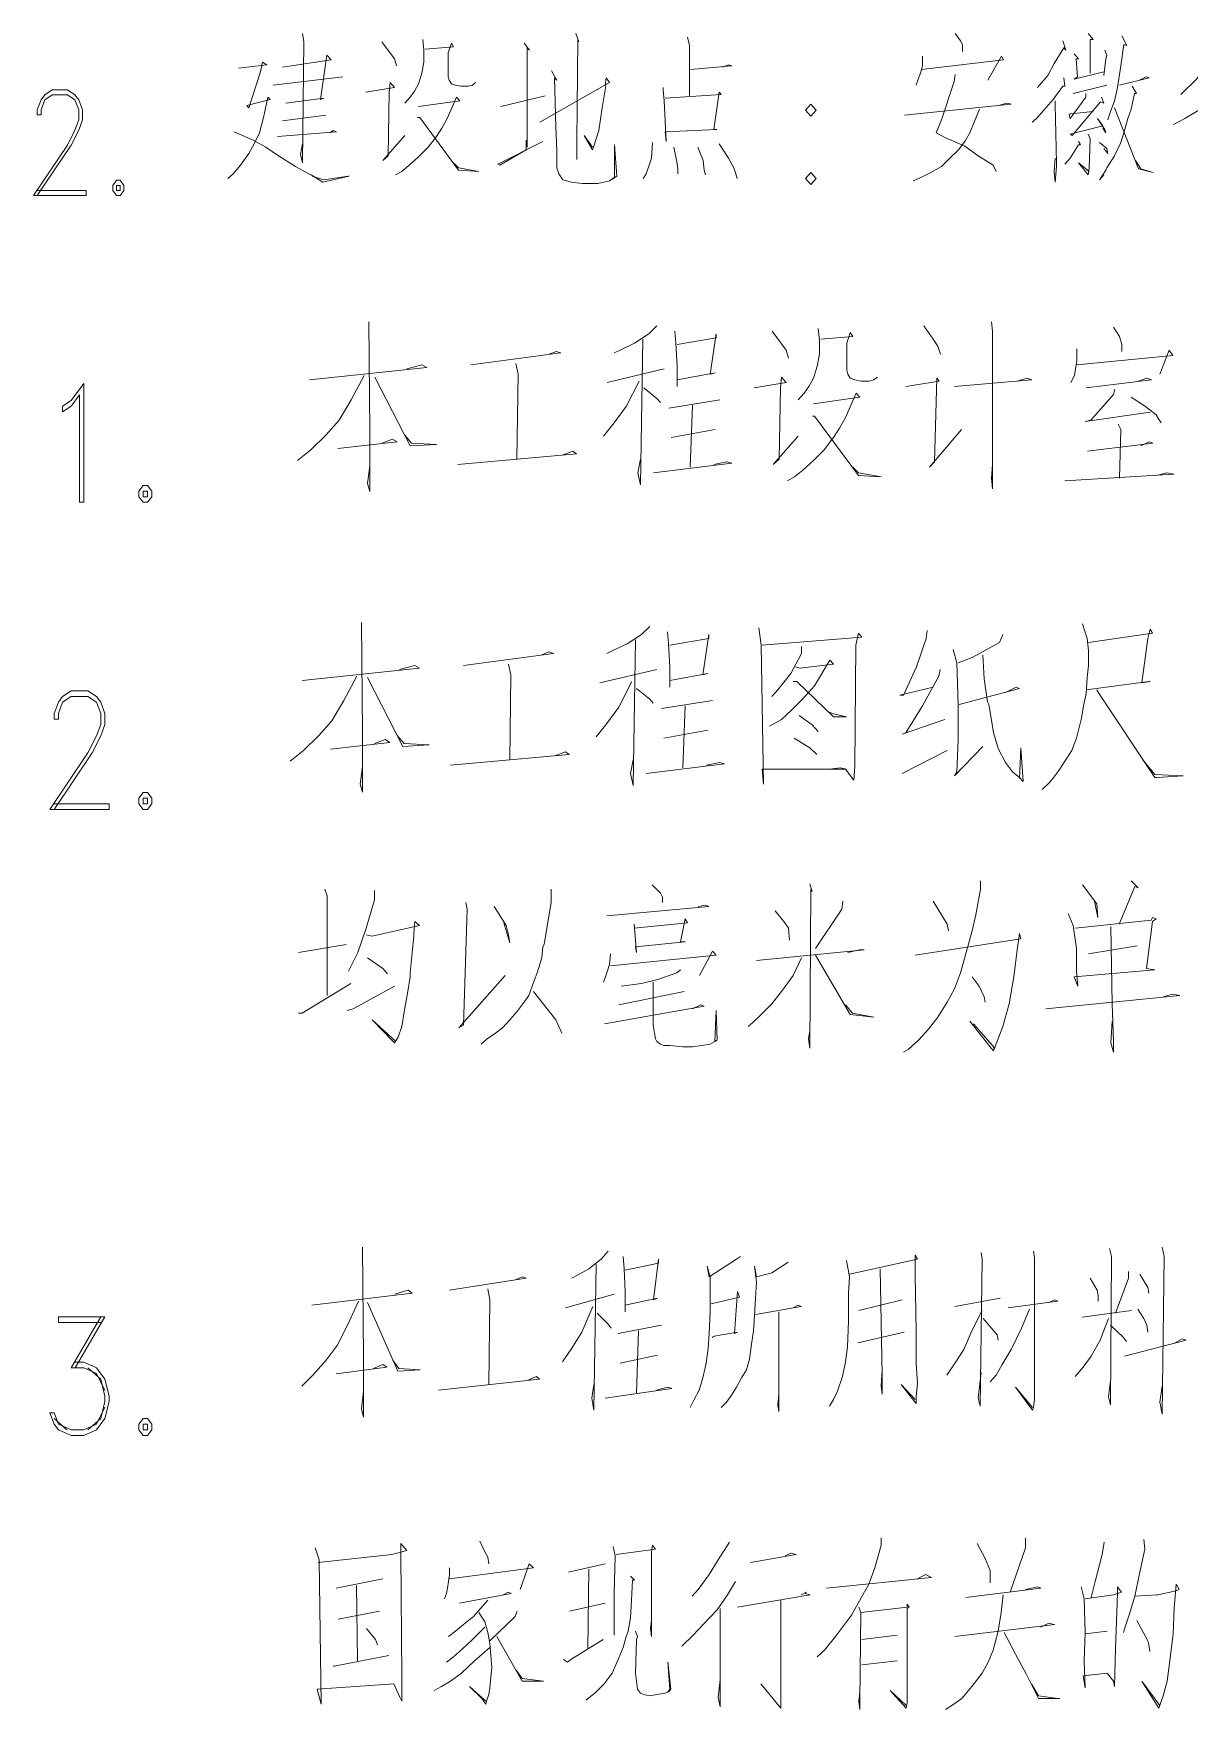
# Model space of a CAD drawing. Header units: millimetres. Extents: x 0 to 586, y 0 to 414.
# Drawn here: x 400.19 to 432.55, y 320.56 to 367.48 of the extents above; entities that cross this region are included whole.
import ezdxf

# ---------------------------------------------------------------- set-up
doc = ezdxf.new("R2010")
doc.units = ezdxf.units.MM

msp = doc.modelspace()

# ---------------------------------------------------------------- linework, layer by layer
at = {"color": 0, "lineweight": 0}
for points in [[(407.726444, 367.478028), (407.754667, 367.241667), (407.726444, 363.855), (407.666472, 364.091361), (407.726444, 364.391222)], [(415.371139, 367.478028), (415.459333, 367.241667), (415.431111, 367.308694), (415.399361, 364.45825), (415.399361, 363.953778), (415.399361, 364.359472)], [(425.993278, 367.478028), (426.141444, 367.276944), (426.201417, 367.174639), (426.201417, 367.075861), (426.201417, 366.973556)], [(429.715083, 367.478028), (429.859722, 367.308694), (429.771528, 367.308694), (429.771528, 366.370306)], [(430.657, 367.411), (430.805167, 367.142889), (430.716972, 367.174639), (430.628778, 366.571389), (430.540583, 365.968139), (430.452389, 365.597722), (430.332444, 365.262583), (430.272472, 365.0615)], [(409.941889, 367.241667), (410.294667, 366.772472), (410.354639, 366.571389)], [(411.091944, 367.308694), (411.120167, 367.008833), (411.120167, 366.673694), (411.060194, 366.370306), (410.972, 366.066917), (410.855583, 365.865833), (410.735639, 365.700028), (410.591, 365.530694)], [(411.151917, 367.040583), (411.945667, 367.107611), (411.889222, 367.209917), (411.801028, 366.941806), (411.801028, 366.705444), (411.801028, 366.504361), (411.801028, 366.268), (411.82925, 366.169222), (411.889222, 366.066917), (412.005639, 366.035167), (412.153806, 365.999889), (412.361944, 365.999889), (412.478361, 366.035167), (412.566556, 366.102194)], [(413.92475, 367.209917), (414.072917, 367.008833), (414.012944, 367.075861), (414.012944, 364.292444), (413.984722, 364.493528), (413.984722, 364.225417), (413.243889, 363.787972), (413.187444, 363.819722), (414.453917, 364.45825)], [(418.500278, 367.375722), (418.556722, 367.142889), (418.556722, 365.731778)], [(429.006, 367.276944), (429.094194, 367.008833), (429.034222, 367.075861), (428.769639, 366.638417), (428.59325, 366.303278), (428.296917, 365.968139)], [(430.184278, 367.008833), (430.24425, 366.874778), (430.216028, 366.772472), (430.156056, 366.303278)], [(405.927278, 366.504361), (406.724556, 366.603139), (406.604611, 366.673694), (406.544639, 366.402056), (406.220083, 365.396639), (406.163639, 365.463667), (406.81275, 365.633), (406.752778, 365.700028), (406.636361, 365.163806), (406.516417, 364.694611), (406.36825, 364.391222), (406.220083, 364.123111), (405.98725, 363.787972), (405.779111, 363.551611), (405.630944, 363.417556)], [(407.165528, 366.536111), (408.523722, 366.740722), (408.407306, 366.874778), (408.227389, 365.633), (408.315583, 365.66475), (407.253722, 365.530694)], [(418.588472, 366.469083), (419.738528, 366.571389), (419.650333, 366.603139), (419.473944, 366.536111)], [(425.079583, 366.8395), (425.079583, 366.571389), (425.019611, 366.370306), (424.963167, 366.200972), (424.903194, 366.035167)], [(425.051361, 366.469083), (427.351472, 366.740722), (427.295028, 366.8395), (426.9105, 366.169222)], [(429.330556, 366.906528), (429.446972, 366.772472), (429.387, 366.772472), (429.41875, 366.268), (429.330556, 366.200972), (430.156056, 366.402056)], [(434.318833, 366.638417), (434.198889, 366.437333), (433.637972, 365.932861), (433.197, 365.565972), (432.812472, 365.329611), (432.427944, 365.096778), (432.103389, 364.927444)], [(433.197, 366.906528), (433.16525, 366.740722), (432.7525, 366.200972), (432.311528, 365.767056)], [(406.900944, 366.035167), (408.848278, 366.268)], [(409.497389, 365.834083), (410.294667, 365.968139), (410.174722, 366.102194), (410.1465, 365.834083), (410.118278, 364.056083), (409.970111, 363.922028), (410.591, 364.627583)], [(414.365722, 364.994472), (416.316583, 366.102194), (416.224861, 366.23625), (416.196639, 366.035167), (416.224861, 366.066917), (416.108444, 365.396639), (416.02025, 364.761639), (415.872083, 364.292444), (415.843861, 364.225417), (415.6075, 364.627583), (415.843861, 364.292444)], [(414.690278, 366.437333), (414.838444, 366.169222), (414.778472, 366.23625), (414.810222, 364.860417), (414.838444, 364.190139), (414.838444, 363.720944), (414.898417, 363.551611), (415.014833, 363.385806), (415.251194, 363.318778), (415.547528, 363.2835), (415.9885, 363.2835), (416.316583, 363.350528), (416.521194, 363.484583), (416.461222, 364.359472), (416.461222, 363.452833), (416.404778, 363.417556)], [(425.993278, 366.335028), (425.965056, 366.133944), (425.612278, 365.0615), (425.464111, 364.694611), (425.728694, 364.560556), (425.965056, 364.45825), (426.261389, 364.324194), (426.642389, 364.056083), (426.9105, 363.88675), (427.058667, 363.787972), (427.146861, 363.618639)], [(429.034222, 366.23625), (429.062444, 365.999889), (429.006, 365.999889), (428.737889, 365.633), (428.473306, 365.329611), (428.268694, 365.096778), (428.14875, 364.994472)], [(429.298806, 365.798806), (430.24425, 366.035167)], [(430.953333, 365.999889), (431.06975, 365.798806), (431.013306, 365.798806), (430.925111, 365.364889), (430.833389, 365.096778), (430.745194, 364.793389), (430.628778, 364.4265), (430.452389, 364.056083), (430.24425, 363.720944), (430.216028, 363.653917), (430.127833, 363.519861), (430.067861, 363.417556)], [(430.597028, 366.035167), (431.426056, 366.23625), (431.337861, 366.268), (431.157944, 366.169222)], [(400.296944, 365.199083), (400.402778, 365.199083), (400.402778, 365.340194), (400.508611, 365.622417), (400.71675, 365.763528), (401.140083, 365.763528), (401.35175, 365.622417), (401.457583, 365.340194), (401.457583, 365.057972), (401.35175, 364.77575), (401.140083, 364.352417), (400.191111, 362.944833)], [(400.296944, 365.199083), (400.296944, 365.340194), (400.402778, 365.622417), (400.508611, 365.763528), (400.71675, 365.904639), (401.140083, 365.904639), (401.35175, 365.763528), (401.457583, 365.622417), (401.563417, 365.340194), (401.563417, 365.057972), (401.457583, 364.77575), (401.245917, 364.352417), (400.296944, 362.944833)], [(410.972, 365.431917), (412.125583, 365.597722), (412.033861, 365.700028), (411.917444, 365.431917), (411.769278, 365.096778), (411.621111, 364.828667), (411.476472, 364.592306), (411.240111, 364.292444), (410.972, 364.024333), (410.707417, 363.787972), (410.499278, 363.618639), (410.322889, 363.519861)], [(413.275639, 365.431917), (414.513889, 365.731778)], [(417.819417, 365.968139), (417.819417, 365.901111), (417.851167, 365.597722), (417.907611, 364.45825), (417.879389, 364.726361), (419.325778, 364.793389), (419.237583, 364.793389), (419.38575, 365.834083), (419.442194, 365.767056), (417.879389, 365.66475)], [(424.578639, 365.195556), (427.559611, 365.498944), (427.439667, 365.530694), (427.203306, 365.463667)], [(428.797861, 365.597722), (428.797861, 365.498944), (428.829611, 363.855), (428.829611, 363.752694), (428.797861, 363.318778), (428.769639, 363.618639), (428.797861, 363.989056)], [(429.655111, 365.798806), (429.655111, 365.700028), (429.210611, 365.096778), (429.182389, 365.195556), (429.210611, 365.230833), (429.859722, 365.297861)], [(430.096083, 365.700028), (430.156056, 365.530694), (430.067861, 365.565972), (429.270583, 364.627583), (429.210611, 364.659333), (430.127833, 364.895694), (429.979667, 365.096778), (430.184278, 364.793389), (430.216028, 364.694611), (430.127833, 364.828667)], [(407.165528, 365.02975), (408.375556, 365.195556)], [(410.943778, 365.128528), (411.00375, 365.128528), (412.093833, 363.653917), (412.65475, 363.618639), (412.093833, 363.720944), (411.945667, 363.855)], [(426.674139, 365.364889), (426.525972, 364.994472), (426.409556, 364.694611), (426.261389, 364.45825), (426.085, 364.225417), (425.848639, 363.989056), (425.612278, 363.752694), (425.315944, 363.586889), (425.051361, 363.452833), (424.815, 363.350528)], [(430.452389, 365.396639), (431.129722, 363.685667), (431.542472, 363.586889), (431.189694, 363.685667), (431.041528, 363.922028)], [(405.807333, 364.726361), (406.103667, 364.592306), (406.340028, 364.493528), (406.692806, 364.292444), (407.049111, 364.056083), (407.521833, 363.752694), (407.902833, 363.551611), (407.962806, 363.519861), (408.287361, 363.318778), (409.024667, 363.484583), (408.996444, 363.484583), (408.315583, 363.385806), (407.991028, 363.484583)], [(407.017361, 364.592306), (408.671889, 364.726361), (408.583694, 364.761639), (408.4955, 364.694611)], [(429.715083, 364.659333), (429.771528, 364.525278), (429.743306, 363.720944), (429.715083, 363.519861), (429.446972, 363.855), (429.743306, 363.618639)], [(417.523083, 364.4265), (417.494861, 363.989056), (417.434889, 363.819722), (417.346694, 363.551611), (417.2585, 363.417556)], [(418.11575, 364.292444), (418.203944, 363.88675), (418.232167, 363.685667), (418.232167, 363.551611)], [(418.793083, 364.292444), (418.94125, 363.922028), (418.969472, 363.653917), (419.001222, 363.519861)], [(419.38575, 364.391222), (419.650333, 363.989056), (419.7985, 363.720944), (419.854944, 363.551611), (419.886694, 363.417556)], [(429.446972, 364.45825), (429.506944, 364.359472), (429.446972, 364.359472), (429.210611, 363.989056), (429.062444, 363.819722)], [(430.039639, 364.4265), (430.24425, 364.257167), (430.272472, 364.123111), (430.156056, 364.257167)], [(430.156056, 363.519861), (430.039639, 363.385806)], [(400.191111, 362.944833), (401.66925, 362.944833)], [(400.296944, 363.085944), (401.66925, 363.085944), (401.66925, 362.944833)], [(409.578528, 359.41), (409.610278, 356.316139), (409.610278, 354.654556), (409.54325, 354.880333), (409.610278, 355.370694)], [(427.009278, 359.41), (427.041028, 359.145417), (427.041028, 354.732167), (427.009278, 355.032028), (427.041028, 355.4095)], [(417.646556, 359.297111), (417.413722, 359.067806), (417.015083, 358.80675), (416.616444, 358.61625), (416.450639, 358.542167)], [(418.143972, 359.145417), (418.175722, 358.80675), (418.211, 358.164694), (418.211, 357.596722)], [(418.211, 357.787222), (419.272861, 357.974194), (419.138806, 357.938917), (419.304611, 359.067806), (419.304611, 358.954917), (418.211, 358.767944)], [(420.867417, 359.145417), (421.266056, 358.61625), (421.329556, 358.390472)], [(422.162111, 359.2195), (422.193861, 358.880833), (422.193861, 358.503361), (422.126833, 358.164694), (422.028056, 357.826028), (421.894, 357.596722), (421.763472, 357.40975), (421.597667, 357.21925)], [(422.229139, 358.919639), (423.125194, 358.993722), (423.058167, 359.106611), (422.959389, 358.80675), (422.959389, 358.542167), (422.959389, 358.316389), (422.959389, 358.051806), (422.991139, 357.938917), (423.058167, 357.826028), (423.188694, 357.787222), (423.358028, 357.748417), (423.587333, 357.748417), (423.721389, 357.787222), (423.820167, 357.861306)], [(425.114861, 359.297111), (425.382972, 358.919639), (425.5135, 358.729139), (425.580528, 358.503361)], [(430.427694, 359.258306), (430.5935, 358.993722), (430.660528, 358.767944), (430.660528, 358.577444)], [(412.4325, 358.199972), (414.954861, 358.542167), (414.824333, 358.577444), (414.62325, 358.503361)], [(417.247917, 358.919639), (417.180889, 354.845056), (417.113861, 355.183722), (417.180889, 355.561194)], [(429.397583, 358.655056), (429.397583, 358.316389), (429.365833, 358.087083), (429.334083, 357.900111), (429.231778, 357.709611)], [(429.397583, 358.199972), (432.089278, 358.464556), (431.986972, 358.61625), (431.722389, 357.938917)], [(407.916944, 357.787222), (411.204833, 358.125889), (411.070778, 358.199972), (410.640389, 358.087083)], [(413.695444, 358.238778), (413.762472, 357.938917), (413.727194, 355.561194)], [(417.844111, 358.087083), (416.249556, 357.709611)], [(401.0025, 357.046389), (401.242389, 357.205139), (401.598694, 357.681389), (401.598694, 354.354694)], [(409.444472, 357.900111), (409.081111, 357.21925), (408.7495, 356.654806), (408.382611, 356.238528), (407.952222, 355.825778), (407.585333, 355.522389)], [(409.744333, 357.861306), (410.739167, 355.938667), (411.469417, 355.973944), (410.774444, 356.01275), (410.573361, 356.238528)], [(417.149139, 357.748417), (416.78225, 357.032278), (416.450639, 356.580722), (416.150778, 356.20325)], [(417.279667, 357.561444), (417.646556, 357.258056), (417.745333, 357.145167)], [(420.366472, 357.561444), (421.266056, 357.709611), (421.132, 357.861306), (421.10025, 357.561444), (421.064972, 355.561194), (420.899167, 355.4095), (421.597667, 356.20325)], [(424.617444, 357.596722), (425.548778, 357.748417), (425.48175, 357.826028), (425.414722, 355.483583), (425.280667, 355.335417), (426.176722, 356.390222)], [(425.979167, 357.596722), (428.138167, 357.787222), (428.004111, 357.826028), (427.739528, 357.748417)], [(429.665694, 357.561444), (431.489556, 357.787222), (431.359028, 357.826028), (431.126194, 357.748417)], [(401.0025, 357.046389), (401.0025, 356.887639), (401.242389, 357.046389), (401.47875, 357.363889), (401.47875, 354.354694), (401.598694, 354.354694)], [(417.978167, 356.993472), (419.406917, 357.21925)], [(418.641389, 357.071083), (418.574361, 355.335417)], [(422.028056, 357.106361), (423.32275, 357.296861), (423.223972, 357.40975), (423.089917, 357.106361), (422.924111, 356.728889), (422.758306, 356.429028), (422.5925, 356.164444), (422.327917, 355.825778), (422.028056, 355.522389), (421.728194, 355.257806), (421.495361, 355.070833), (421.297806, 354.957944)], [(430.462972, 357.522639), (430.427694, 357.370944), (429.796222, 356.654806), (429.630417, 356.616), (431.457806, 356.880583)], [(430.925111, 357.296861), (431.32375, 357.032278), (431.623611, 356.8065), (431.690639, 356.693611), (431.757667, 356.580722)], [(421.996306, 356.767694), (422.059806, 356.767694), (423.291, 355.106111), (423.922472, 355.070833), (423.291, 355.183722), (423.125194, 355.335417)], [(408.714222, 355.861056), (410.375806, 356.051556), (410.24175, 356.125639), (409.941889, 356.01275)], [(419.272861, 356.390222), (418.045194, 356.164444)], [(430.56175, 356.541917), (430.628778, 356.390222), (430.5935, 355.032028)], [(412.069139, 355.4095), (415.388778, 355.712889), (415.29, 355.786972), (414.990139, 355.674083)], [(429.697444, 355.786972), (431.524833, 356.01275), (431.422528, 356.051556), (431.193222, 355.938667)], [(417.547778, 355.183722), (419.738528, 355.448306), (419.604472, 355.483583), (419.241111, 355.4095)], [(429.065972, 354.957944), (432.121028, 355.144917), (431.923472, 355.183722), (431.623611, 355.106111)], [(409.373917, 350.992722), (409.405667, 347.898861), (409.405667, 346.240806), (409.338639, 346.466583), (409.405667, 346.956944)], [(417.441944, 350.879833), (417.209111, 350.654056), (416.810472, 350.389472), (416.411833, 350.2025), (416.246028, 350.124889)], [(417.043306, 350.502361), (416.976278, 346.427778), (416.90925, 346.766444), (416.976278, 347.143917)], [(417.939361, 350.728139), (417.971111, 350.389472), (418.006389, 349.747417), (418.006389, 349.182972)], [(418.006389, 349.369944), (419.06825, 349.560444), (418.934194, 349.521639), (419.1, 350.654056), (419.1, 350.541167), (418.006389, 350.350667)], [(420.497, 350.841028), (420.564028, 350.350667), (420.627528, 346.466583), (420.595778, 346.879333), (422.952333, 346.879333), (422.786528, 346.918139), (422.454917, 346.879333)], [(420.595778, 350.350667), (423.382722, 350.576444), (423.283944, 350.692861), (423.216917, 350.350667), (423.185167, 346.956944), (423.153417, 346.579472), (422.920583, 346.879333)], [(425.210111, 350.766944), (425.178361, 350.541167), (424.91025, 349.747417), (424.546889, 348.957194), (424.448111, 348.957194), (425.375917, 349.182972)], [(427.333833, 350.654056), (427.235056, 350.428278), (426.473056, 350.012), (426.074417, 349.860306)], [(429.559861, 350.953917), (429.693917, 350.541167), (429.725667, 350.2025), (429.725667, 349.786222), (429.693917, 349.447556), (429.658639, 348.992472), (429.591611, 348.653806), (429.528111, 348.315139), (429.461083, 348.01175), (429.394056, 347.747167), (429.26, 347.4085), (429.062444, 347.108639), (428.896639, 346.844056), (428.730833, 346.618278), (428.628528, 346.501861), (428.430972, 346.314889)], [(429.725667, 350.428278), (431.517778, 350.692861), (431.45075, 350.80575), (431.38725, 350.541167), (431.221444, 349.295861), (431.45075, 349.334667), (431.419, 349.334667), (429.658639, 349.105361)], [(412.227889, 349.786222), (414.753778, 350.124889), (414.619722, 350.163694), (414.418639, 350.086083)], [(421.692917, 350.315389), (421.692917, 350.124889), (421.393056, 349.560444), (421.026167, 349.105361), (420.860361, 348.918389)], [(425.940361, 350.237778), (426.039139, 349.860306), (426.074417, 348.692611), (426.074417, 347.711889), (426.039139, 346.80525), (425.975639, 346.692361), (426.769389, 347.521389)], [(426.769389, 350.086083), (426.804667, 349.40875), (426.903444, 348.766694), (426.938722, 348.692611), (427.002222, 348.315139), (427.06925, 347.898861), (427.203306, 347.447306), (427.400861, 347.069833), (427.601944, 346.80525), (427.7995, 346.653556), (427.898278, 346.540667), (427.834778, 347.482583), (427.7995, 346.618278)], [(407.712333, 349.369944), (411.000222, 349.708611), (410.866167, 349.786222), (410.435778, 349.673333)], [(413.490833, 349.825028), (413.557861, 349.521639), (413.522583, 347.143917)], [(417.6395, 349.673333), (416.048472, 349.295861)], [(421.523583, 349.747417), (421.657639, 349.708611), (422.588972, 349.825028), (422.486667, 349.937917), (422.056278, 349.21825), (421.724667, 348.840778), (421.424806, 348.540917), (421.128472, 348.276333), (420.793333, 348.089361)], [(425.577, 349.673333), (425.541722, 349.482833), (425.076056, 348.653806), (424.613917, 347.898861), (424.511611, 347.860056), (425.707528, 348.276333)], [(409.239861, 349.482833), (408.8765, 348.8055), (408.544889, 348.237528), (408.178, 347.824778), (407.747611, 347.4085), (407.380722, 347.108639)], [(409.539722, 349.447556), (410.534556, 347.521389), (411.264806, 347.560194), (410.569833, 347.599), (410.36875, 347.824778)], [(416.944528, 349.334667), (416.577639, 348.615), (416.246028, 348.163444), (415.946167, 347.785972)], [(417.075056, 349.144167), (417.441944, 348.840778), (417.540722, 348.727889)], [(421.460083, 349.334667), (421.558861, 349.334667), (422.588972, 348.350417), (422.952333, 348.350417), (422.588972, 348.428028), (422.423167, 348.502111)], [(426.106167, 348.692611), (427.7995, 349.144167), (427.700722, 349.182972), (427.400861, 349.031278)], [(429.9585, 349.105361), (430.025528, 348.992472), (431.584806, 346.653556), (431.651833, 346.653556), (432.382083, 346.692361), (432.350333, 346.692361), (431.584806, 346.731167), (431.253194, 347.143917)], [(400.766139, 348.286917), (400.886083, 348.286917), (400.886083, 348.445667), (401.0025, 348.763167), (401.242389, 348.921917), (401.715111, 348.921917), (401.955, 348.763167), (402.074944, 348.445667), (402.074944, 348.131694), (401.955, 347.814194), (401.715111, 347.337944), (400.646194, 345.753972)], [(400.766139, 348.286917), (400.766139, 348.445667), (400.886083, 348.763167), (401.0025, 348.921917), (401.242389, 349.080667), (401.715111, 349.080667), (401.955, 348.921917), (402.074944, 348.763167), (402.191361, 348.445667), (402.191361, 348.131694), (402.074944, 347.814194), (401.835056, 347.337944), (400.766139, 345.753972)], [(417.773556, 348.579722), (419.202306, 348.8055)], [(418.436778, 348.653806), (418.36975, 346.918139)], [(421.625889, 348.389222), (421.98925, 348.124639), (422.155056, 347.937667)], [(408.509611, 347.447306), (410.171194, 347.634278), (410.037139, 347.711889), (409.737278, 347.599)], [(419.06825, 347.976472), (417.840583, 347.747167)], [(421.491833, 347.747167), (421.922222, 347.482583), (422.123306, 347.295611)], [(411.864528, 346.992222), (415.184167, 347.295611), (415.085389, 347.369694), (414.785528, 347.256806)], [(424.511611, 346.766444), (425.774556, 347.4085)], [(417.343167, 346.766444), (419.533917, 347.031028), (419.399861, 347.069833), (419.0365, 346.992222)], [(400.766139, 345.912722), (402.311306, 345.912722), (402.311306, 345.753972)], [(400.646194, 345.753972), (402.311306, 345.753972)], [(408.343806, 343.524417), (408.410833, 343.337444), (408.410833, 340.546972)], [(409.737278, 343.489139), (409.737278, 343.224556), (409.507972, 342.430806), (409.275139, 341.753472), (409.007028, 341.224306)], [(414.68675, 343.524417), (414.68675, 343.224556), (414.68675, 343.150472), (414.584444, 342.543694), (414.485667, 341.97925), (414.453917, 341.905167), (414.418639, 341.601778), (414.288111, 341.1855), (414.154056, 340.808028), (414.055278, 340.546972), (413.889472, 340.317667), (413.723667, 340.091889), (413.522583, 339.866111), (413.325028, 339.640333), (413.123944, 339.488639), (412.891111, 339.336944), (412.725306, 339.188778)], [(417.508972, 343.640833), (417.741806, 343.411528), (417.805306, 343.298639), (417.805306, 343.150472)], [(421.922222, 343.676111), (421.98925, 343.450333), (421.9575, 343.524417), (421.922222, 339.072361), (421.890472, 339.336944), (421.922222, 339.56625)], [(426.705889, 343.753722), (426.705889, 343.524417), (426.571833, 342.808278), (426.473056, 342.356722), (426.30725, 341.753472), (426.141444, 341.1855), (425.975639, 340.733944), (425.774556, 340.356472), (425.509972, 339.940194), (425.245389, 339.601528), (424.977278, 339.301667), (424.680944, 339.037083), (424.546889, 338.959472)], [(429.559861, 343.640833), (429.9585, 343.111667), (429.99025, 342.734194), (429.891472, 343.18575)], [(430.921583, 343.753722), (431.119139, 343.563222), (431.020361, 343.602028), (430.589972, 342.543694)], [(412.294917, 343.150472), (412.330194, 342.959972), (412.227889, 339.714417), (412.097361, 339.640333), (413.392056, 341.111417)], [(413.092194, 343.034056), (413.423806, 342.508417), (413.490833, 342.243833), (413.522583, 342.018056), (413.356778, 342.5825)], [(416.246028, 342.773), (419.1, 343.034056), (419.001222, 343.072861), (418.803667, 343.034056)], [(422.853556, 343.18575), (422.818278, 342.959972), (422.088028, 341.866361)], [(425.809833, 342.356722), (425.774556, 342.543694), (425.375917, 343.18575)], [(409.507972, 342.243833), (409.673778, 342.205028), (411.000222, 342.508417), (410.866167, 342.621306), (410.834417, 342.282639), (410.834417, 342.205028), (410.735639, 341.1855), (410.735639, 341.072611), (410.668611, 340.659861), (410.569833, 340.091889), (410.502806, 339.679139), (410.404028, 339.37575), (410.301722, 339.224056), (409.673778, 339.866111), (410.337, 339.262861)], [(417.011556, 342.543694), (417.075056, 341.753472), (417.043306, 341.905167), (418.436778, 342.053333), (418.30625, 342.053333), (418.436778, 342.695389), (418.503806, 342.5825), (417.011556, 342.430806)], [(420.959139, 342.921167), (421.22725, 342.5825), (421.326028, 342.430806), (421.357778, 342.092139)], [(429.161222, 342.847083), (429.295278, 342.508417), (429.394056, 341.866361), (429.394056, 341.224306), (429.425806, 340.808028), (429.327028, 341.072611), (431.584806, 341.263111), (431.351972, 341.298389), (431.517778, 342.621306), (431.620083, 342.695389), (431.517778, 342.734194), (431.486028, 342.656583), (429.362306, 342.430806)], [(426.406028, 339.827306), (427.002222, 339.072361), (427.06925, 338.998278), (427.333833, 339.679139), (427.503167, 340.317667), (427.633694, 341.072611), (427.732472, 341.827556), (427.7995, 342.282639), (427.834778, 342.130944), (424.8785, 341.675861)], [(430.357139, 342.469611), (430.388889, 340.317667), (430.424167, 339.262861), (430.424167, 338.959472), (430.357139, 339.224056), (430.388889, 339.827306)], [(407.613556, 341.753472), (408.943528, 341.97925)], [(409.539722, 341.601778), (409.970111, 341.298389), (410.104167, 341.150222)], [(416.344806, 341.714667), (416.313056, 341.414806), (416.246028, 341.1855), (416.14725, 340.924444)], [(416.344806, 341.376), (419.301083, 341.675861), (419.202306, 341.792278), (418.835417, 341.111417)], [(421.692917, 341.601778), (421.460083, 341.111417), (421.160222, 340.695139), (420.860361, 340.317667), (420.564028, 340.017806), (420.331194, 339.792028), (420.197139, 339.679139)], [(420.429972, 341.527694), (423.44975, 341.827556), (423.319222, 341.827556), (422.987611, 341.753472)], [(422.088028, 341.675861), (423.051111, 340.017806), (423.717861, 339.940194), (423.118139, 340.056611), (422.920583, 340.282389)], [(429.725667, 341.714667), (431.087389, 341.940444)], [(418.30625, 341.263111), (418.203944, 341.1855), (417.674778, 340.998528), (417.209111, 340.885639), (416.644667, 340.808028)], [(407.613556, 340.056611), (407.712333, 340.056611), (409.074056, 340.885639)], [(408.975278, 340.130694), (409.141083, 340.1695), (410.301722, 340.808028)], [(414.983083, 339.488639), (414.817278, 339.866111), (414.189333, 340.659861)], [(418.405028, 340.659861), (416.577639, 340.282389)], [(417.540722, 340.924444), (417.540722, 339.714417), (417.576, 339.488639), (417.60775, 339.336944), (417.6395, 339.262861), (417.741806, 339.188778), (417.840583, 339.149972), (418.006389, 339.149972), (418.36975, 339.111167), (418.637861, 339.111167), (418.902444, 339.149972), (419.135278, 339.188778), (419.265806, 339.262861), (419.332833, 339.301667), (419.301083, 340.130694), (419.265806, 339.262861)], [(426.473056, 341.072611), (426.670611, 340.808028), (426.804667, 340.508167), (426.836417, 340.356472)], [(416.179, 339.753222), (418.969472, 340.243583), (418.870694, 340.282389), (418.637861, 340.1695)], [(428.52975, 340.1695), (432.283306, 340.546972), (432.082222, 340.58225), (431.817639, 340.508167)], [(426.504806, 339.753222), (427.104528, 339.072361), (427.06925, 339.072361)], [(409.402139, 333.502), (409.430361, 330.408139), (409.430361, 328.746556), (409.373917, 328.975861), (409.430361, 329.466222)], [(416.277778, 333.389111), (416.080222, 333.163333), (415.741556, 332.89875), (415.399361, 332.70825), (415.25825, 332.634167)], [(416.701111, 333.237417), (416.729333, 332.89875), (416.757556, 332.256694), (416.757556, 331.69225)], [(416.757556, 331.879222), (417.664194, 332.069722), (417.551306, 332.030917), (417.692417, 333.163333), (417.692417, 333.050444), (416.757556, 332.859944)], [(419.985472, 333.237417), (419.872583, 333.163333), (419.107056, 332.672972), (419.050611, 332.972833), (419.135278, 332.672972), (419.135278, 331.69225), (419.107056, 331.085472), (419.078833, 330.672722), (419.022389, 330.256444), (418.937722, 329.878972), (418.824833, 329.5015), (418.683722, 329.236917), (418.570833, 329.011139)], [(423.040528, 332.747056), (424.938472, 333.163333), (424.8785, 333.276222), (424.8785, 332.70825), (424.906722, 331.163083), (424.906722, 330.369333), (424.906722, 330.256444), (424.938472, 329.692), (424.906722, 329.314528), (424.906722, 329.124028), (424.483389, 329.653194), (424.8785, 329.236917)], [(426.72, 333.350306), (426.748222, 333.163333), (426.691778, 329.049944), (426.635333, 329.275722), (426.72, 329.991861)], [(428.191083, 333.389111), (428.219306, 333.198611), (428.219306, 329.236917), (428.191083, 329.011139), (428.162861, 328.937056), (427.683083, 329.579111), (428.162861, 329.011139)], [(430.314806, 333.463194), (430.37125, 333.237417), (430.343028, 329.08875), (430.283056, 329.314528), (430.343028, 329.766083)], [(431.785889, 333.502), (431.842333, 333.237417), (431.785889, 328.824167), (431.729444, 329.162833), (431.785889, 329.614389)], [(411.836306, 332.2955), (413.984722, 332.634167), (413.871833, 332.672972), (413.7025, 332.595361)], [(415.939111, 333.011639), (415.882667, 328.937056), (415.826222, 329.275722), (415.882667, 329.653194)], [(421.315444, 333.085722), (420.860361, 332.785861), (420.437028, 332.672972), (420.380583, 332.972833), (420.437028, 332.521278), (420.408806, 332.069722), (420.380583, 331.579361), (420.352361, 331.163083), (420.295917, 330.785611), (420.239472, 330.369333), (420.154806, 330.069472), (420.013694, 329.843694), (419.872583, 329.579111), (419.731472, 329.353333), (419.590361, 329.162833), (419.445722, 329.011139)], [(422.955861, 333.124528), (423.040528, 332.672972), (423.012306, 332.217889), (423.012306, 331.427667), (422.984083, 330.711528), (422.927639, 330.29525), (422.842972, 329.878972), (422.701861, 329.466222), (422.588972, 329.236917), (422.476083, 329.049944)], [(423.890722, 332.89875), (423.947167, 329.917778), (423.947167, 329.388611), (423.918944, 329.614389), (423.947167, 330.069472)], [(430.851028, 332.821139), (430.851028, 332.634167), (430.484139, 331.653444)], [(431.161472, 332.747056), (431.38725, 332.369583), (431.415472, 332.217889)], [(407.9875, 331.879222), (410.788556, 332.217889), (410.675667, 332.2955), (410.308778, 332.182611)], [(412.912278, 332.330778), (412.968722, 332.030917), (412.9405, 329.653194)], [(419.191722, 330.972583), (419.248167, 331.011389), (419.900806, 331.124278), (419.816139, 331.085472), (419.900806, 332.256694), (419.95725, 332.105), (419.1635, 331.918028)], [(429.775056, 332.634167), (429.972611, 332.2955), (430.000833, 332.143806), (430.000833, 331.992111)], [(409.28925, 331.992111), (408.978806, 331.314778), (408.693056, 330.746806), (408.382611, 330.334056), (408.015722, 329.917778), (407.705278, 329.614389)], [(409.54325, 331.953306), (410.393444, 330.030667), (411.014333, 330.069472), (410.421667, 330.10475), (410.252333, 330.334056)], [(415.854444, 331.840417), (415.544, 331.124278), (415.25825, 330.672722), (415.00425, 330.29525)], [(416.447111, 332.182611), (415.088917, 331.805139)], [(420.408806, 331.614639), (421.682333, 331.840417), (421.597667, 331.879222), (421.456556, 331.805139)], [(424.511611, 332.030917), (423.294528, 331.727528)], [(426.748222, 331.727528), (426.466, 331.163083), (426.236694, 330.633917), (426.010917, 330.29525), (425.756917, 329.917778)], [(425.982694, 331.840417), (427.256222, 332.069722)], [(428.078194, 331.766333), (427.852417, 331.237167), (427.566667, 330.633917), (427.312667, 330.217639), (427.143333, 329.917778), (426.974, 329.727278)], [(427.482, 331.805139), (428.868417, 331.992111), (428.78375, 332.030917), (428.614417, 331.953306)], [(429.549278, 331.540556), (430.935694, 331.727528)], [(431.105028, 331.766333), (431.274361, 331.50175), (431.359028, 331.314778), (431.38725, 331.124278)], [(400.886083, 331.551139), (402.191361, 331.551139), (401.358806, 330.125917)], [(400.886083, 331.551139), (400.886083, 331.392389), (402.074944, 331.392389)], [(402.074944, 331.551139), (401.242389, 330.125917)], [(415.967333, 331.653444), (416.277778, 331.350056), (416.362444, 331.237167)], [(416.56, 331.085472), (417.777083, 331.314778)], [(421.061444, 331.69225), (421.061444, 328.89825), (421.033222, 329.08875), (421.061444, 329.388611)], [(426.776444, 331.50175), (427.171556, 331.050194), (427.199778, 330.8985)], [(430.283056, 331.50175), (430.057278, 330.8985), (429.803278, 330.446944), (429.5775, 330.143556), (429.351722, 329.878972)], [(430.343028, 331.314778), (430.709917, 330.972583), (430.794583, 330.859694)], [(417.127972, 331.163083), (417.071528, 329.427417)], [(423.266306, 330.824417), (424.568056, 331.124278)], [(430.738139, 330.446944), (432.463222, 330.8985), (432.350333, 330.937306), (432.152778, 330.824417)], [(417.664194, 330.482222), (416.616444, 330.256444)], [(401.358806, 330.284667), (401.598694, 330.284667), (401.955, 330.125917), (402.191361, 329.808417), (402.311306, 329.332167), (402.311306, 329.176944), (402.191361, 328.700694), (401.955, 328.383194), (401.598694, 328.224444), (401.242389, 328.224444), (400.886083, 328.383194), (400.766139, 328.541944), (400.646194, 328.859444), (400.766139, 328.859444)], [(401.242389, 330.125917), (401.598694, 330.125917), (401.955, 329.967167), (402.191361, 329.490917)], [(401.715111, 330.125917), (402.074944, 329.808417), (402.191361, 329.332167), (402.191361, 329.176944), (402.074944, 328.700694), (401.715111, 328.383194)], [(408.664833, 329.956583), (410.079472, 330.143556), (409.966583, 330.217639), (409.712583, 330.10475)], [(411.525861, 329.5015), (414.355139, 329.804889), (414.270472, 329.878972), (414.012944, 329.766083)], [(416.193111, 329.275722), (418.059306, 329.540306), (417.946417, 329.579111), (417.635972, 329.5015)], [(402.191361, 329.018194), (401.955, 328.541944), (401.598694, 328.383194), (401.242389, 328.383194), (400.886083, 328.541944), (400.766139, 328.859444)], [(401.122444, 328.383194), (400.766139, 328.700694)], [(408.072167, 325.08825), (408.185056, 324.746056), (408.2415, 320.710278), (408.128611, 321.126556), (410.280556, 321.27825), (410.449889, 320.900778), (410.506333, 320.787889), (410.506333, 321.465222), (410.478111, 324.89775), (410.478111, 325.201139), (410.647444, 325.010639), (410.224111, 324.89775), (408.156833, 324.671972)], [(412.682972, 325.275222), (412.827611, 324.975361), (412.912278, 324.823667), (412.9405, 324.633167)], [(416.503556, 324.89775), (417.60775, 325.049444), (417.523083, 325.162333), (417.494861, 324.975361), (417.494861, 323.088), (417.494861, 322.597639), (417.466639, 322.823417), (417.494861, 323.049194)], [(419.675028, 325.239944), (419.361056, 324.746056), (419.107056, 324.333306), (418.796611, 323.917028), (418.627278, 323.730056)], [(423.918944, 325.352833), (423.918944, 325.162333), (423.749611, 324.520278), (423.580278, 324.068722), (423.407417, 323.765333), (423.096972, 323.200889), (422.645417, 322.597639), (422.334972, 322.220167), (422.133889, 322.029667)], [(426.607111, 325.201139), (426.832889, 324.784861), (426.974, 324.446194), (426.974, 324.107528)], [(427.965306, 325.352833), (427.965306, 325.08825), (427.538444, 323.842944)], [(430.170167, 325.239944), (430.113722, 324.89775), (429.916167, 324.142806), (429.803278, 323.69125)], [(431.274361, 325.314028), (431.302583, 325.049444), (431.161472, 324.407389), (431.020361, 323.730056), (430.87925, 323.239694), (430.766361, 322.8975), (430.709917, 322.710528)], [(416.418889, 325.123528), (416.475333, 324.862472), (416.447111, 323.804139), (416.447111, 322.636444), (416.447111, 322.823417), (416.447111, 323.126806)], [(420.267694, 324.671972), (421.541222, 324.89775), (421.400111, 324.936556), (421.230778, 324.862472)], [(408.664833, 323.955833), (409.966583, 324.220417)], [(411.836306, 324.520278), (411.836306, 324.333306), (411.808083, 324.142806), (411.779861, 323.955833), (411.751639, 323.804139), (411.695194, 323.652444)], [(411.836306, 324.220417), (414.185806, 324.520278), (414.069389, 324.633167), (413.815389, 323.917028)], [(416.193111, 324.633167), (415.173583, 324.407389)], [(416.902194, 324.2945), (417.015083, 324.181611), (416.958639, 324.181611), (416.930417, 323.617167), (416.902194, 323.126806), (416.842222, 322.749333), (416.785778, 322.597639), (416.701111, 322.29425), (416.56, 321.955583), (416.390667, 321.578111), (416.164889, 321.27825), (415.910889, 321.013667), (415.656889, 320.823167)], [(415.741556, 324.485), (415.713333, 322.258972)], [(422.391417, 323.955833), (425.333583, 324.255694), (425.16425, 324.333306)], [(425.16425, 324.333306), (424.938472, 324.220417)], [(409.232806, 324.029917), (409.261028, 321.916778)], [(412.118528, 323.539556), (413.561389, 323.804139), (413.476722, 323.842944), (413.335611, 323.765333)], [(419.844361, 324.142806), (419.618583, 323.765333), (419.332833, 323.352583), (418.937722, 322.936306), (418.6555, 322.636444), (418.345056, 322.333056)], [(419.900806, 323.426667), (421.936333, 323.765333), (421.795222, 323.804139), (421.823444, 323.842944), (421.682333, 323.765333)], [(427.340889, 323.765333), (427.284444, 323.274972), (427.199778, 322.749333), (427.058667, 322.220167), (426.917556, 321.8815), (426.748222, 321.578111), (426.466, 321.200639), (426.18025, 320.861972), (425.898028, 320.671472), (425.728694, 320.558583)], [(426.296667, 323.69125), (428.388639, 323.955833), (428.303972, 323.994639), (427.965306, 323.917028)], [(429.521056, 323.994639), (429.605722, 323.652444), (429.633944, 322.710528), (429.605722, 321.916778), (429.633944, 321.161833), (429.5775, 321.504028), (430.254833, 321.578111), (430.427694, 321.352333), (430.455917, 321.200639), (430.484139, 322.258972), (430.540583, 323.804139), (430.540583, 323.994639), (430.653472, 323.842944), (430.427694, 323.765333), (429.633944, 323.652444)], [(431.020361, 323.730056), (431.644778, 323.765333), (431.673, 323.765333), (432.181, 323.878222), (432.265667, 323.917028), (432.181, 324.068722), (432.124556, 323.387861), (432.096333, 322.671722), (432.011667, 321.994389), (431.927, 321.352333), (431.814111, 320.936056), (431.701222, 320.597389), (431.217917, 321.352333), (431.729444, 320.671472)], [(408.721278, 323.088), (409.881917, 323.313778)], [(412.912278, 323.617167), (412.513639, 323.162083), (412.231417, 322.936306), (412.005639, 322.749333), (411.808083, 322.597639)], [(413.730722, 323.313778), (413.674278, 323.162083), (412.968722, 322.48475)], [(415.201806, 323.313778), (416.193111, 323.539556)], [(419.4175, 323.387861), (419.4175, 320.636194), (419.361056, 320.900778), (419.4175, 321.391139)], [(421.117889, 323.617167), (421.117889, 322.107278), (421.117889, 320.823167), (421.117889, 320.597389), (420.549917, 321.27825)], [(423.294528, 323.426667), (423.350972, 323.274972), (423.32275, 320.787889), (423.32275, 320.558583), (423.294528, 320.787889), (423.32275, 321.048944)], [(423.350972, 323.274972), (424.652722, 323.426667), (424.652722, 323.504278), (424.709167, 323.426667), (424.652722, 323.387861), (424.652722, 320.749083), (424.6245, 320.597389), (424.172944, 321.08775), (424.6245, 320.671472)], [(409.515028, 322.823417), (409.769028, 322.520028), (409.825472, 322.371861)], [(412.827611, 322.862222), (412.485417, 322.520028), (412.203194, 322.258972), (411.949194, 322.029667), (411.751639, 321.8815)], [(412.65475, 323.274972), (412.827611, 323.013917), (412.912278, 322.710528), (412.968722, 322.407139), (412.996944, 322.068472), (413.025167, 321.729806), (412.996944, 321.465222), (412.968722, 321.161833), (412.9405, 320.974861), (412.884056, 320.823167), (412.855833, 320.710278), (412.739417, 320.861972), (412.40075, 321.200639), (412.855833, 320.787889)], [(425.982694, 322.597639), (428.78375, 322.936306)], [(428.755528, 322.936306), (428.614417, 322.975111), (428.388639, 322.862222)], [(431.076806, 323.049194), (431.38725, 322.48475), (431.415472, 322.371861), (431.443694, 322.181361)], [(413.166278, 322.597639), (413.871833, 321.352333), (414.468028, 321.352333), (413.871833, 321.426417), (413.7025, 321.655722)], [(415.032472, 321.955583), (415.145361, 321.8815), (415.230028, 321.955583), (416.136667, 322.520028)], [(417.043306, 322.749333), (417.09975, 322.597639), (417.071528, 322.520028), (417.043306, 321.578111), (417.071528, 321.352333), (417.09975, 321.126556), (417.184417, 321.013667), (417.269083, 320.974861), (417.438417, 320.936056), (417.86175, 321.013667), (417.974639, 321.048944), (418.031083, 321.126556), (417.946417, 321.8815), (418.002861, 321.126556), (417.946417, 321.048944)], [(424.3705, 322.636444), (423.379194, 322.520028)], [(427.369111, 322.710528), (427.683083, 322.107278), (427.993528, 321.539306), (428.332194, 320.861972), (428.924861, 320.861972), (428.868417, 320.861972), (428.332194, 320.936056), (428.134639, 321.27825)], [(429.633944, 322.671722), (430.254833, 322.749333)], [(408.580167, 321.768611), (408.608389, 321.768611), (410.139444, 322.068472)], [(412.968722, 322.29425), (412.541861, 321.916778), (412.174972, 321.578111), (411.864528, 321.352333), (411.610528, 321.200639), (411.409444, 321.08775)], [(423.379194, 321.803889), (424.3705, 321.916778)]]:
    msp.add_lwpolyline(points, dxfattribs=at)
for points in [[(421.950444, 365.163806), (422.098611, 365.329611), (421.950444, 365.498944), (421.805806, 365.329611)], [(402.512389, 363.368167), (402.410083, 363.227056), (402.410083, 363.085944), (402.512389, 362.944833), (402.618222, 362.944833), (402.724056, 363.085944), (402.724056, 363.227056), (402.618222, 363.368167)], [(402.512389, 363.227056), (402.512389, 363.085944), (402.618222, 363.085944), (402.618222, 363.227056)], [(421.950444, 363.25175), (422.098611, 363.417556), (421.950444, 363.586889), (421.805806, 363.417556)], [(403.260278, 354.827417), (403.143861, 354.668667), (403.143861, 354.509917), (403.260278, 354.354694), (403.380222, 354.354694), (403.500167, 354.509917), (403.500167, 354.668667), (403.380222, 354.827417)], [(403.260278, 354.668667), (403.260278, 354.509917), (403.380222, 354.509917), (403.380222, 354.668667)], [(403.260278, 346.230222), (403.143861, 346.071472), (403.143861, 345.912722), (403.260278, 345.753972), (403.380222, 345.753972), (403.500167, 345.912722), (403.500167, 346.071472), (403.380222, 346.230222)], [(403.260278, 346.071472), (403.260278, 345.912722), (403.380222, 345.912722), (403.380222, 346.071472)], [(403.260278, 328.700694), (403.143861, 328.541944), (403.143861, 328.383194), (403.260278, 328.224444), (403.380222, 328.224444), (403.500167, 328.383194), (403.500167, 328.541944), (403.380222, 328.700694)], [(403.260278, 328.541944), (403.260278, 328.383194), (403.380222, 328.383194), (403.380222, 328.541944)]]:
    msp.add_lwpolyline(points, close=True, dxfattribs=at)

doc.saveas('drawing.dxf')
